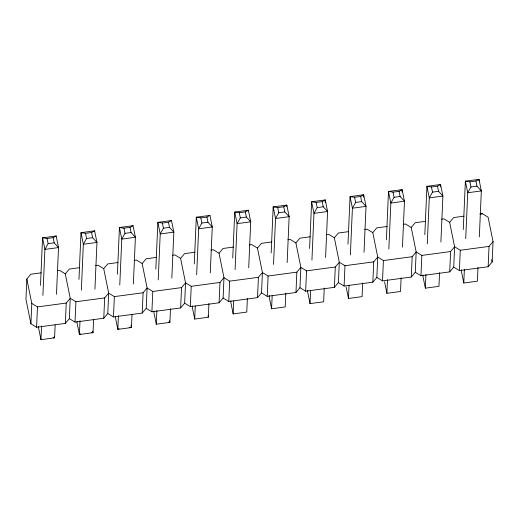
<?xml version="1.0" encoding="UTF-8"?>
<svg xmlns="http://www.w3.org/2000/svg" width="519" height="519" viewBox="0 0 519 519"><rect width="100%" height="100%" fill="white"/><g stroke="black" fill="none" stroke-linecap="round" stroke-linejoin="round"><path stroke-width="0.78" d="M41.228 272.832L30.848 274.227L26.839 278.988L25.95 299.32L30.906 323.778L36.583 327.249L65.336 323.395L69.345 318.627L70.234 298.295L65.277 273.837L59.601 270.367L57.2 270.691M30.906 323.778L31.795 303.446L26.839 278.988M36.583 327.249L37.472 306.917L31.795 303.446M38.685 326.47L38.614 328.079L40.962 339.666L54.586 337.843L55.144 324.946M40.482 285.366L42.558 237.819L56.175 235.989L58.524 247.576L56.48 294.325M40.962 339.666L41.559 325.964M42.902 295.343L44.906 249.405L42.558 237.819L47.08 238.493L53.133 237.683L56.175 235.989M65.336 323.395L66.224 303.064L70.234 298.295L75.91 301.766L104.663 297.912L108.672 293.144L103.716 268.686L98.039 265.215L95.639 265.54M134.077 260.389L136.478 260.064L142.154 263.535L147.111 287.993L143.101 292.761L114.349 296.615L108.672 293.144L107.783 313.476L103.774 318.244L75.021 322.098L75.91 301.766M77.123 321.319L77.052 322.935L79.401 334.515L93.024 332.692L93.582 319.795M78.953 279.41L80.996 232.668L94.614 230.838L96.962 242.425L94.919 289.174M79.997 320.813L79.401 334.515L80.62 333.84M81.334 290.192L83.345 244.254L80.996 232.668L85.518 233.342L91.571 232.531L94.614 230.838M103.774 318.244L104.663 297.912M172.516 255.238L174.909 254.92L180.593 258.384L185.543 282.842L181.54 287.61L152.787 291.464L147.111 287.993L146.222 308.325L142.212 313.093L113.46 316.947L114.349 296.615M115.562 316.168L115.49 317.784L117.839 329.364L131.456 327.541L132.021 314.644M117.391 274.259L119.435 227.517L133.052 225.694L135.401 237.274L133.357 284.023M118.436 315.662L117.839 329.364L119.059 328.689M119.772 285.041L121.783 239.103L119.435 227.517L123.957 228.191L130.01 227.38L133.052 225.694M142.212 313.093L143.101 292.761M210.954 250.087L213.348 249.769L219.031 253.233L223.981 277.691L219.978 282.459L191.226 286.313L185.543 282.842L184.66 303.174L180.651 307.942L151.898 311.796L152.787 291.464M154 311.017L153.929 312.633L156.277 324.213L169.895 322.39L170.498 308.688M155.83 269.108L157.873 222.366L171.491 220.543L173.839 232.123L171.834 278.061M156.277 324.213L156.874 310.511M158.211 279.89L160.222 233.952L157.873 222.366L162.395 223.04L168.448 222.229L171.491 220.543M180.651 307.942L181.54 287.61M249.392 244.936L251.786 244.618L257.463 248.082L262.419 272.54L258.417 277.308L229.664 281.162L223.981 277.691L223.099 298.023L219.089 302.791L190.337 306.645L191.226 286.313M192.439 305.866L192.367 307.482L194.716 319.062L208.333 317.239L208.936 303.537M194.268 263.957L196.312 217.214L209.929 215.391L212.277 226.972L210.273 272.91M194.716 319.062L195.28 306.171M196.649 274.739L198.654 228.801L196.312 217.214L200.834 217.889L206.886 217.078L209.929 215.391M219.089 302.791L219.978 282.459M287.831 239.784L290.225 239.467L295.901 242.931L300.858 267.389L296.855 272.157L268.096 276.011L262.419 272.54L261.537 292.872L257.528 297.64L228.775 301.494L229.664 281.162M230.877 300.715L230.806 302.33L233.154 313.911L246.772 312.088L247.368 298.386M232.739 258.001L234.75 212.063L248.367 210.24L250.716 221.821L248.711 267.759M233.154 313.911L233.719 301.02M235.088 269.588L237.092 223.65L234.75 212.063L239.272 212.738L245.325 211.927L248.367 210.24M257.528 297.64L258.417 277.308M326.269 234.633L328.663 234.316L334.34 237.78L339.296 262.238L335.287 267.006L306.534 270.86L300.858 267.389L299.969 287.721L295.966 292.489L267.214 296.343L268.096 276.011M269.316 295.564L269.244 297.179L271.593 308.76L285.21 306.937L285.807 293.235M271.178 252.85L273.182 206.912L286.806 205.089L289.154 216.67L287.15 262.608M271.593 308.76L272.157 295.869M273.526 264.437L275.531 218.499L273.182 206.912L277.71 207.587L283.763 206.776L286.806 205.089L286.735 206.698M295.966 292.489L296.855 272.157M364.708 229.482L367.102 229.164L372.778 232.629L377.735 257.087L373.725 261.855L344.973 265.709L339.296 262.238L338.407 282.57L334.405 287.338L305.652 291.191L306.534 270.86M307.754 290.413L307.683 292.028L310.031 303.609L323.648 301.786L324.245 288.084M309.584 248.504L311.621 201.761L325.244 199.938L327.593 211.518L325.582 257.456M310.031 303.609L310.596 290.718M311.932 260.09L313.969 213.348L311.621 201.761L316.149 202.442L322.202 201.625L325.244 199.938L325.141 202.352M334.405 287.338L335.287 267.006M403.146 224.331L405.54 224.013L411.217 227.478L416.173 251.936L412.164 256.704L383.411 260.557L377.735 257.087L376.846 277.418L372.843 282.187L344.091 286.04L344.973 265.709M347.983 244.164L350.059 196.61L363.683 194.787L366.031 206.367L364.02 252.312M362.684 282.933L362.087 296.634L348.47 298.457L349.034 285.567M350.37 254.939L352.407 208.197L350.059 196.61L354.587 197.291L360.64 196.474L363.683 194.787L363.572 197.201M372.843 282.187L373.725 261.855M441.585 219.18L443.979 218.862L449.655 222.333L454.612 246.785L450.602 251.553L421.85 255.406L416.173 251.936L415.284 272.267L411.282 277.036L382.522 280.889L383.411 260.557M386.389 239.817L388.497 191.459L402.121 189.636L404.47 201.216L402.459 247.161M401.122 277.782L400.525 291.483L386.908 293.306L387.505 279.611M388.841 248.984L390.846 203.046L388.497 191.459L393.026 192.14L399.079 191.329L402.121 189.636L402.011 192.049M411.282 277.036L412.164 256.704M482.417 213.711L480.023 214.029L482.417 213.711L488.094 217.182L493.05 241.633L489.041 246.402L460.288 250.255L454.612 246.785L453.723 267.116L449.714 271.885L420.961 275.738L421.85 255.406M423.069 274.96L422.998 276.575L425.346 288.162L438.964 286.332L439.561 272.631M424.827 234.666L426.936 186.308L440.56 184.485L442.902 196.065L440.897 242.01M425.346 288.162L425.943 274.46M427.28 243.833L429.284 197.895L426.936 186.308L431.464 186.989L437.517 186.178L440.56 184.485L440.449 186.898M449.714 271.885L450.602 251.553M493.05 241.633L492.161 261.965L488.152 266.734L459.399 270.587L460.288 250.255M461.508 269.809L461.436 271.424L463.785 283.011L477.402 281.181L477.999 267.48M463.266 229.515L465.374 181.157L478.998 179.334L481.34 190.921L479.335 236.859M463.785 283.011L464.382 269.309M465.718 238.682L467.723 192.744L465.374 181.157L469.903 181.838L475.955 181.027L478.998 179.334L478.927 180.943M488.152 266.734L489.041 246.402M47.08 238.493L48.124 243.645L44.906 249.405L58.524 247.576L54.177 242.834L53.133 237.683M85.518 233.342L86.563 238.493L83.345 244.254L96.962 242.425L92.616 237.683L91.571 232.531M123.957 228.191L125.001 233.342L121.783 239.103L135.401 237.274L131.054 232.531L130.01 227.38M162.395 223.04L163.44 228.191L160.222 233.952L173.839 232.123L169.492 227.38L168.448 222.229M200.834 217.889L201.878 223.04L198.654 228.801L212.277 226.972L207.931 222.229L206.886 217.078M239.272 212.738L240.316 217.889L237.092 223.65L250.716 221.821L246.369 217.078L245.325 211.927M277.71 207.587L278.755 212.738L275.531 218.499L289.154 216.67L284.808 211.927L283.763 206.776M316.149 202.442L317.193 207.587L313.969 213.348L327.593 211.518L323.246 206.776L322.202 201.625M354.587 197.291L355.632 202.436L352.407 208.197L366.031 206.367L361.685 201.625L360.64 196.474M393.026 192.14L394.064 197.285L390.846 203.046L404.47 201.216L400.123 196.474L399.079 191.329M431.464 186.989L432.502 192.134L429.284 197.895L442.902 196.065L438.555 191.323L437.517 186.178M469.903 181.838L470.941 186.983L467.723 192.744L481.34 190.921L476.993 186.172L475.955 181.027M65.277 273.837L69.287 269.076L79.666 267.681M103.716 268.686L107.725 263.924L118.105 262.53M142.154 263.535L146.163 258.773L156.543 257.379M180.593 258.384L184.595 253.622L194.982 252.228M219.031 253.233L223.034 248.471L233.42 247.076M257.463 248.082L261.472 243.32L271.859 241.925M295.901 242.931L299.911 238.169L310.297 236.774M334.34 237.78L338.349 233.018L348.736 231.623M372.778 232.629L376.788 227.867L387.174 226.472M411.217 227.478L415.226 222.716L425.612 221.321M449.655 222.333L453.664 217.565L464.044 216.17M48.124 243.645L54.177 242.834M86.563 238.493L92.616 237.683M125.001 233.342L131.054 232.531M163.44 228.191L169.492 227.38M201.878 223.04L207.931 222.229M240.316 217.889L246.369 217.078M278.755 212.738L284.808 211.927M317.193 207.587L323.246 206.776M355.632 202.436L361.685 201.625M394.064 197.285L400.123 196.474M432.502 192.134L438.555 191.323M470.941 186.983L476.993 186.172M37.472 306.917L66.224 303.064M168.39 322.163L169.895 322.39L169.583 320.846M129.199 327.204L131.456 327.541L130.989 325.225M91.513 332.465L93.024 332.692L92.706 331.148M53.074 337.616L54.586 337.843L54.268 336.299M453.723 267.116L459.399 270.587M415.284 272.267L420.961 275.738M376.846 277.418L382.522 280.889M338.407 282.57L344.091 286.04M299.969 287.721L305.652 291.191M261.537 292.872L267.214 296.343M223.099 298.023L228.775 301.494M184.66 303.174L190.337 306.645M146.222 308.325L151.898 311.796M107.783 313.476L113.46 316.947M69.345 318.627L75.021 322.098M491.681 259.597L492.161 261.965M384.56 281.726L386.908 293.306M346.121 286.877L348.47 298.457M208.022 315.695L208.333 317.239"/></g></svg>
